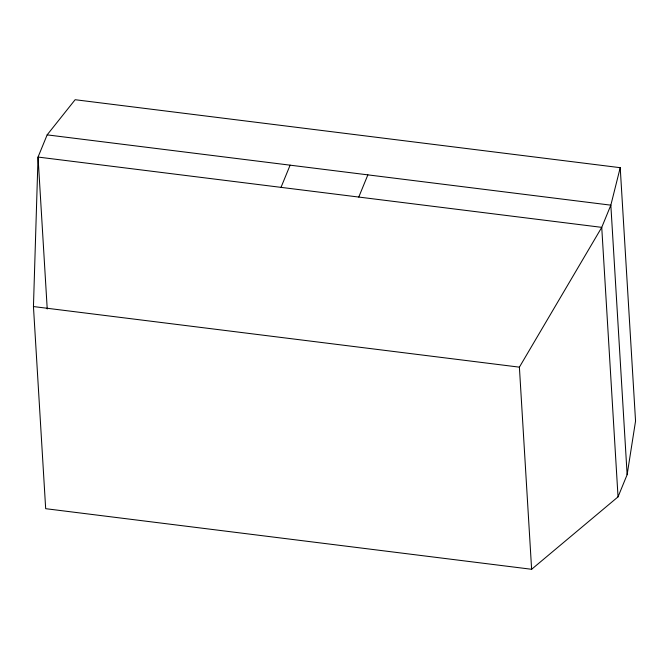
<?xml version="1.0" encoding="UTF-8"?>
<svg xmlns="http://www.w3.org/2000/svg" width="669" height="669" viewBox="0 0 669 669"><rect width="100%" height="100%" fill="white"/><g stroke="black" fill="none" stroke-linecap="round" stroke-linejoin="round"><path stroke-width="1" d="M33.45 306.553L38.041 157.064L47.148 134.87L75.137 99.714L620.222 167.685L635.55 421.069L627.137 474.672L618.039 496.866L531.621 569.286L45.676 508.683L33.45 306.553L519.395 367.156L601.74 227.36L610.839 205.166L620.222 167.685M281.013 187.362L290.12 165.168M358.768 197.062L367.866 174.868M47.148 134.87L610.839 205.166L627.137 474.672M618.039 496.866L601.74 227.36L38.041 157.064L47.231 308.986M519.395 367.156L531.621 569.286"/></g></svg>
